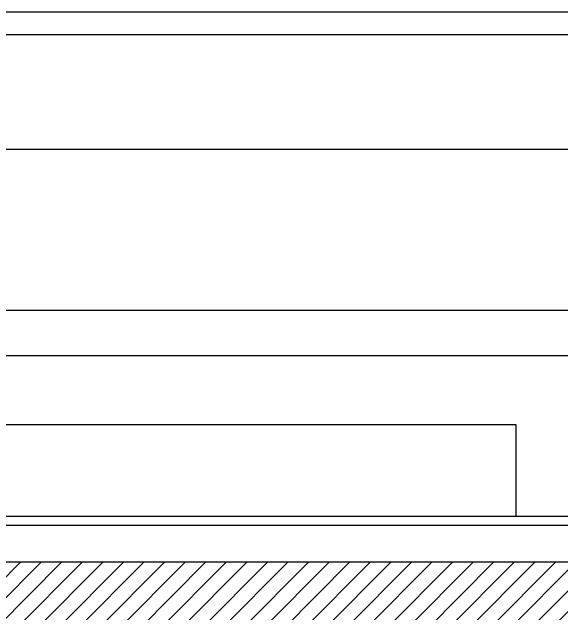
# Model space of a CAD drawing. Header units: millimetres. Extents: x 118878 to 201916, y 10986 to 20993.
# Drawn here: x 193030.9 to 193151, y 13711.7 to 13843 of the extents above; entities that cross this region are included whole.
import ezdxf

# ---------------------------------------------------------------- set-up
doc = ezdxf.new("R2010")
doc.units = ezdxf.units.MM
doc.header["$LTSCALE"] = 100
for name, color, linetype in [('0-hatch', 253, 'Continuous'), ('1', 1, 'Continuous'), ('2', 2, 'Continuous'), ('3', 3, 'Continuous'), ('4', 4, 'Continuous')]:
    doc.layers.add(name, color=color, linetype=linetype)

msp = doc.modelspace()

# ---------------------------------------------------------------- hatches: boundary and pattern name
at = {"layer": '0-hatch', "transparency": 33554687}
h = msp.add_hatch(dxfattribs=at)
h.set_pattern_fill('ANSI31', color=253, style=0, pattern_type=0)
h.set_pattern_definition([(45, (-2195, -400), (-2.24506403, 2.24506403), [])])
h.paths.add_polyline_path([(193545.98, 13722.97), (192295.98, 13722.97), (192295.98, 13707.97), (193145.98, 13707.97), (193155.98, 13707.97), (193545.98, 13707.97)], flags=0)

# ---------------------------------------------------------------- linework, layer by layer
at = {"layer": '1'}
for p, q in [((193541.98, 13842.97), (192299.98, 13842.97)), ((193541.98, 13837.97), (192299.98, 13837.97)), ((193300.98, 13812.97), (192550.98, 13812.97))]:
    msp.add_line(p, q, dxfattribs=at)
at = {"layer": '2'}
msp.add_lwpolyline([(192820.98, 13777.97), (193240.98, 13777.97), (193240.98, 13767.97), (192820.98, 13767.97)], close=True, dxfattribs=at)
msp.add_lwpolyline([(193140.98, 13732.97), (193140.98, 13752.97), (192920.98, 13752.97), (192920.98, 13732.97)], dxfattribs=at)
at = {"layer": '3'}
msp.add_line((193545.98, 13722.97), (192295.98, 13722.97), dxfattribs=at)
at = {"layer": '4'}
for p, q in [((193300.98, 13732.97), (192375.98, 13732.97)), ((193300.98, 13730.97), (192375.98, 13730.97))]:
    msp.add_line(p, q, dxfattribs=at)

doc.saveas('drawing.dxf')
